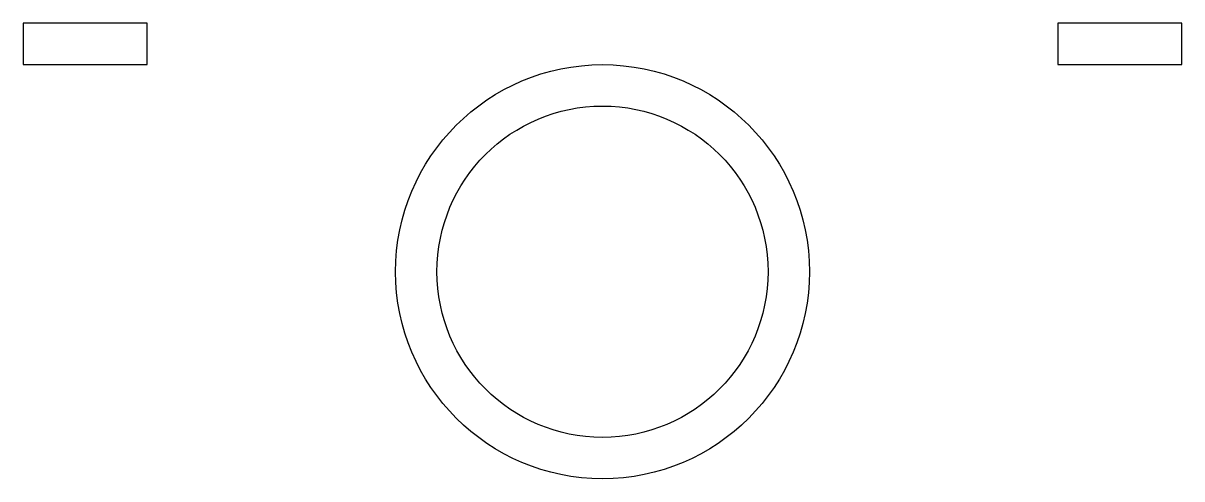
# Model space of a CAD drawing. Header units: metres. Extents: x -140 to 140, y -50 to 60.
import ezdxf

# ---------------------------------------------------------------- set-up
doc = ezdxf.new("R2010")
doc.units = ezdxf.units.M

msp = doc.modelspace()

# ---------------------------------------------------------------- linework, layer by layer
at = {"layer": 'PARAMETRIX'}
for p, q in [((-110, 60), (-140, 60)), ((-140, 60), (-140, 50)), ((-110, 50), (-110, 60)), ((140, 60), (110, 60)), ((110, 60), (110, 50)), ((140, 50), (140, 60)), ((-140, 50), (-110, 50)), ((110, 50), (140, 50))]:
    msp.add_line(p, q, dxfattribs=at)
for radius in [50, 40]:
    msp.add_circle((0, 0), radius, dxfattribs=at)

doc.saveas('drawing.dxf')
